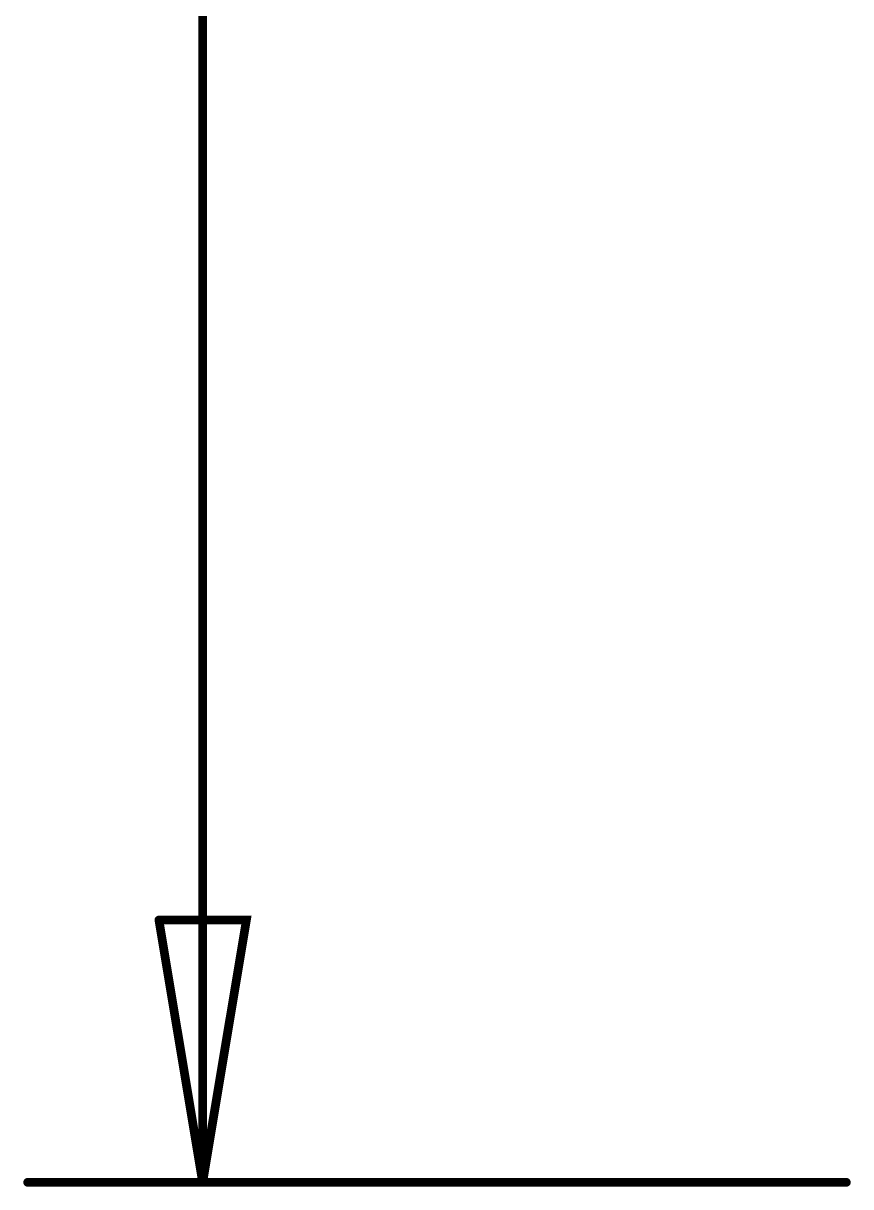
# Model space of a CAD drawing. Header units: millimetres. Extents: x 3362 to 3827, y -139 to 191.
# Drawn here: x 3565.33 to 3577.34, y 64.71 to 81.61 of the extents above; entities that cross this region are included whole.
import ezdxf

# ---------------------------------------------------------------- set-up
doc = ezdxf.new("R2010")
doc.units = ezdxf.units.MM
doc.header["$LTSCALE"] = 23.1
doc.layers.get('0').update_dxf_attribs({"linetype": 'CONTINUOUS'})

# ---------------------------------------------------------------- blocks, each defined once
blk = doc.blocks.new('PAD_R1')
at = {"const_width": 0.5}
blk.add_lwpolyline([(0.25, 0, 1), (-0.25, 0, 1)], format="xyb", close=True, dxfattribs=at)

msp = doc.modelspace()

# ---------------------------------------------------------------- linework, layer by layer
at = {"const_width": 0.127}
for points in [[(3567.938, 90.096), (3567.938, 64.776)], [(3567.303, 68.586), (3567.938, 64.776)], [(3567.938, 64.776), (3568.573, 68.586), (3567.303, 68.586)], [(3577.281, 64.776), (3565.398, 64.776)]]:
    msp.add_lwpolyline(points, dxfattribs=at)

# ---------------------------------------------------------------- block references
at = {"xscale": 0.127, "yscale": 0.127}
for p in [(3567.303, 68.586), (3567.303, 68.586), (3565.398, 64.776), (3567.938, 64.776), (3567.938, 64.776), (3567.938, 64.776), (3577.281, 64.776)]:
    msp.add_blockref('PAD_R1', p, dxfattribs=at)

doc.saveas('drawing.dxf')
